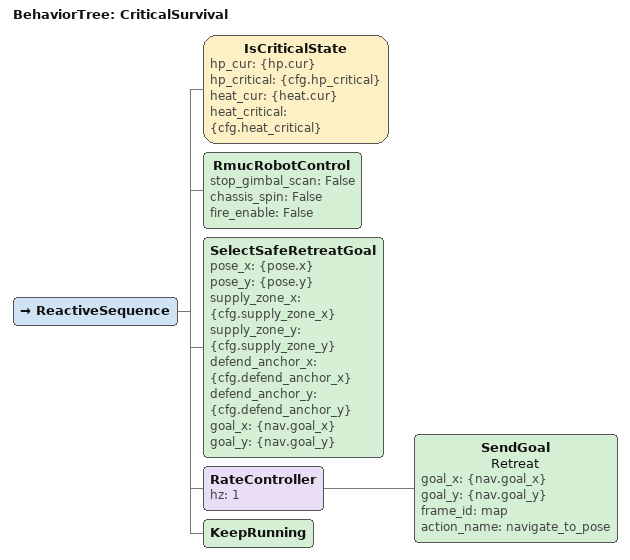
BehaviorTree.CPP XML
<?xml version="1.0" encoding="UTF-8"?>
<root BTCPP_format="4">

    <BehaviorTree ID="CriticalSurvival">
        <ReactiveSequence>
            <!-- 检测血量或热量是否达到危险阈值，未触发则整棵树不执行 -->
            <IsCriticalState hp_cur="{hp.cur}" hp_critical="{cfg.hp_critical}"
                             heat_cur="{heat.cur}" heat_critical="{cfg.heat_critical}"/>
            <!-- 注意: 不在 ReactiveSequence 中使用 CancelNavGoal, 因为它会每帧取消导航.
                 SendGoal 发送新目标时 Nav2 会自动覆盖旧目标. -->
            <!-- 停止云台扫描、底盘旋转和开火 -->
            <RmucRobotControl stop_gimbal_scan="False"
                              chassis_spin="False"
                              fire_enable="False"/>
            <!-- 在补给区和防御锚点中选择距当前位置最近的点，写入 nav.goal_x/y -->
            <!-- TODO：补充补给区和防御锚点的坐标 -->
            <SelectSafeRetreatGoal pose_x="{pose.x}" pose_y="{pose.y}"
                                   supply_zone_x="{cfg.supply_zone_x}" supply_zone_y="{cfg.supply_zone_y}"
                                   defend_anchor_x="{cfg.defend_anchor_x}" defend_anchor_y="{cfg.defend_anchor_y}"
                                   goal_x="{nav.goal_x}" goal_y="{nav.goal_y}"/>
            <!-- 以 1Hz 的频率将上一步选出的撤退点发送给 navigate_to_pose，驱动机器人导航过去 -->
            <RateController hz="1">
                <SendGoal name="Retreat"
                          goal_x="{nav.goal_x}" goal_y="{nav.goal_y}"
                          frame_id="map" action_name="navigate_to_pose"/>
            </RateController>
            <!-- 保持整棵树持续运行，直到外部条件解除 -->
            <KeepRunning/>
        </ReactiveSequence>
    </BehaviorTree>

</root>
